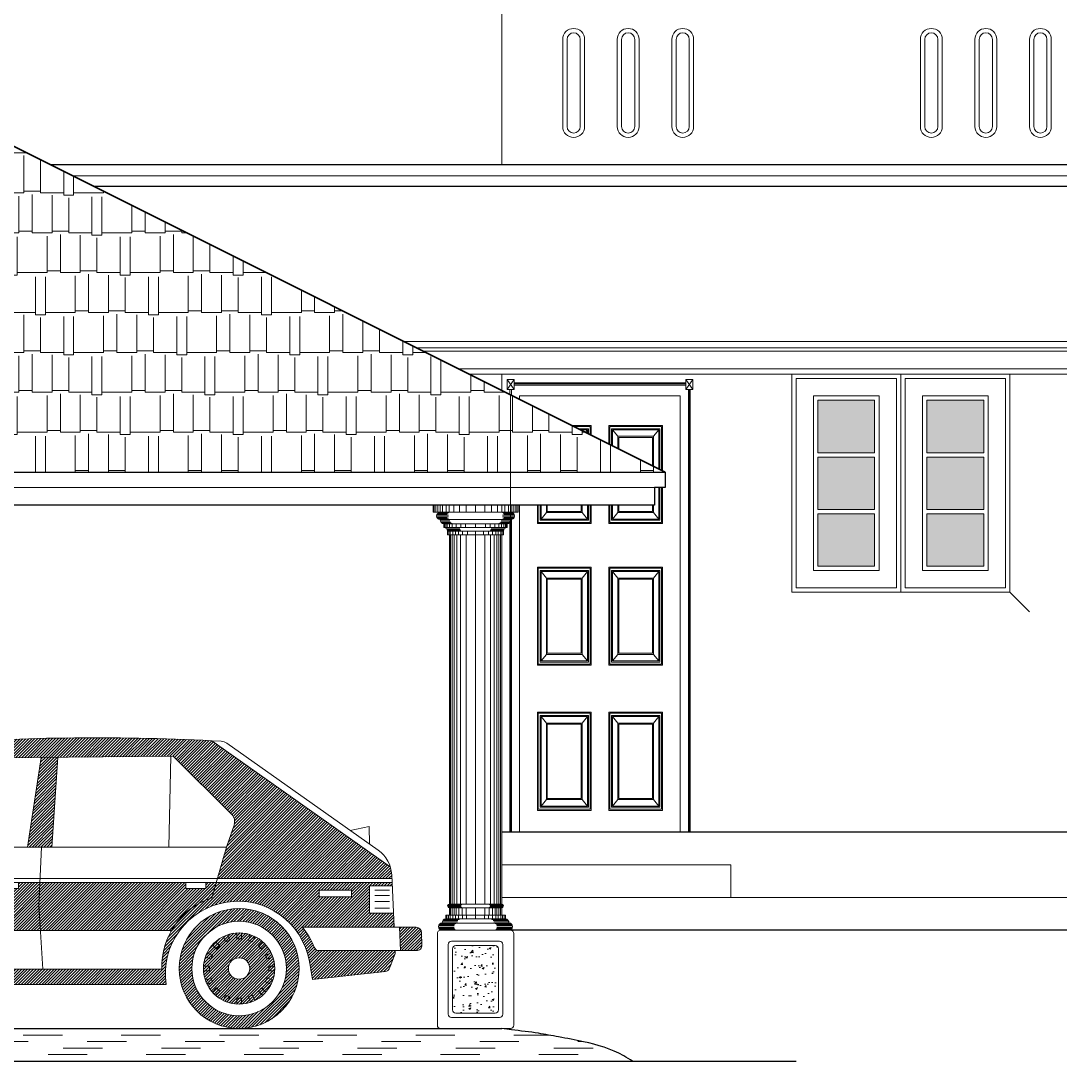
# Model space of a CAD drawing. Header units: centimetres. Extents: x 157 to 5401, y -672 to 3176.
# Drawn here: x 4198.4 to 4674.9, y 2198.3 to 2675.3 of the extents above; entities that cross this region are included whole.
import ezdxf
from ezdxf.xclip import XClip

# ---------------------------------------------------------------- set-up
doc = ezdxf.new("R2010")
doc.units = ezdxf.units.CM
doc.header["$XCLIPFRAME"] = 0
doc.linetypes.add('ACAD_ISO03W100', pattern=[30, 12, -18])
doc.layers.get('0').update_dxf_attribs({"lineweight": 25})
for name, color, linetype, lineweight in [('1.000', 144, 'Continuous', 13), ('column', 56, 'Continuous', 5), ('Dimension', 8, 'Continuous', 18), ('FURNIT', 204, 'Continuous', 9), ('Glass', 161, 'Continuous', 5), ('Hatch', 12, 'Continuous', 15), ('Win', 5, 'Continuous', 20)]:
    doc.layers.add(name, color=color, linetype=linetype, lineweight=lineweight)
pattern_1 = [(45, (-3920.215, 4998.69625), (-0.61229019, 0.61229019), [])]

# ---------------------------------------------------------------- blocks, each defined once
blk = doc.blocks.new('CAR-SIDE')
at = {"layer": 'Glass'}
h = blk.add_hatch(dxfattribs=at)
h.set_pattern_fill('ANSI31', color=256, scale=0.272727, style=0)
h.set_pattern_definition(pattern_1)
h.paths.add_polyline_path([(-203.92, -52.71), (-203.92, -52.71), (-205.33, -58.63), (-103.91, -58.63, -0.022631), (-102.15, -52.03, -0.100967), (-93.18, -44.7), (-55.31, -8.49), (41.18, -7.63), (65.46, -31.72, -0.289601), (66.52, -36.32), (63.32, -45.54), (59.55, -58.63), (132.2, -58.63, 0.029455), (132.23, -57.09), (132.22, -56.91, 0.061108), (131.67, -53.77), (57.32, -1.18, 0.030181), (-61.16, -2.43), (-66.42, -6.49), (-60.78, -7.33), (-98.94, -40), (-111.13, -40.92), (-111.13, -40.92, 0.030878)])
h = blk.add_hatch(dxfattribs=at)
h.set_pattern_fill('ANSI31', color=256, scale=0.272727, style=0)
h.set_pattern_definition(pattern_1)
h.paths.add_polyline_path([(-6.99, -8.06), (-13.83, -8.12), (-19.51, -45.54), (-9.39, -45.54)])
h = blk.add_hatch(dxfattribs=at)
h.set_pattern_fill('ANSI31', color=256, scale=0.272727, style=0)
h.set_pattern_definition(pattern_1)
h.paths.add_polyline_path([(-105.44, -80.26), (-127.17, -80.26, -0.118596), (-121.62, -93.27), (-120, -102.76), (-100.23, -102.76, -0.076958)])
h.paths.add_polyline_path([(-127.17, -80.26), (-105.44, -80.26, -0.066708), (-104.24, -60.25), (-205.71, -60.25), (-206.01, -61.5), (-193.13, -61.5), (-196.13, -76.56), (-213.53, -76.56), (-216.65, -78.43), (-177.25, -78.43, 0.072493), (-181.81, -85.37, -0.295744), (-183.85, -86.67), (-205.65, -86.67), (-207.16, -89.49), (-204.22, -95.14), (-204.68, -96.11), (-181.61, -99.49, -0.737202)])
h.paths.add_polyline_path([(133.53, -90.24, 0.093353), (133.66, -89.35), (133.64, -88.65), (102.02, -88.65, -0.31316), (99.97, -87.24, 0.079952), (95.02, -78.91), (133.2, -78.91), (132.94, -72.99), (123.04, -72.99), (123.04, -61.66), (132.44, -61.66), (132.37, -60.25), (59.09, -60.25), (57.24, -66.66, 0.335349), (36.42, -96.38), (-102.46, -96.38, 0.022407), (-100.23, -102.76), (38.23, -102.76, -0.98998), (97.91, -93.22), (99.18, -100.63), (129.53, -97.36, 0.273586), (131.37, -95.92)])
h.paths.add_polyline_path([(115.55, -66.28), (101.97, -66.28), (101.97, -63.39), (115.52, -63.39)], flags=16)
h = blk.add_hatch(dxfattribs=at)
h.set_pattern_fill('ANSI31', color=256, scale=0.272727, style=0)
h.set_pattern_definition(pattern_1)
h.paths.add_polyline_path([(-14.21, -80.26), (-14.86, -69.66), (-14.45, -60.25), (-23.29, -60.25), (-23.29, -62.71), (-31.54, -62.71), (-31.54, -60.25), (-104.24, -60.25, 0.066708), (-105.44, -80.26)])
h.paths.add_polyline_path([(40.42, -80.26, -0.185889), (57.24, -66.66), (59.09, -60.25), (54.7, -60.25), (54.7, -62.71), (46.48, -62.71), (46.48, -60.25), (-14.45, -60.25), (-14.86, -69.66), (-14.21, -80.26)])
h = blk.add_hatch(dxfattribs=at)
h.set_pattern_fill('ANSI31', color=256, scale=0.272727, style=0)
h.set_pattern_definition(pattern_1)
h.paths.add_polyline_path([(-125.92, -96.11, 1), (-175.9, -96.11, 1)])
h.paths.add_polyline_path([(-170.57, -96.11, -1), (-131.25, -96.11, -1)], flags=16)
h.paths.add_polyline_path([(-165.73, -96.11, -1), (-136.09, -96.11, -1)], flags=0)
h.paths.add_polyline_path([(-155.37, -96.11, -1), (-146.45, -96.11, -1)], flags=0)
h.paths.add_polyline_path([(93.61, -96.11, 1), (43.64, -96.11, 1)])
h.paths.add_polyline_path([(48.94, -96.11, -1), (88.31, -96.11, -1)], flags=16)
h.paths.add_polyline_path([(53.78, -96.11, -1), (83.47, -96.11, -1)], flags=0)
h.paths.add_polyline_path([(64.16, -96.11, -1), (73.09, -96.11, -1)], flags=0)
h = blk.add_hatch(dxfattribs=at)
h.set_pattern_fill('ANSI31', color=256, scale=0.272727, style=0)
h.set_pattern_definition(pattern_1)
h.paths.add_polyline_path([(144.7, -81.1, 0.398783), (142.48, -78.91), (135.48, -78.91), (135.91, -88.65), (142.59, -88.65, 0.430113), (144.81, -86.41)])
for p, q in [((-61.16, -2.43), (-111.13, -40.92)), ((131.66, -53.76), (57.29, -1.16)), ((126.63, -46.84), (63.51, -2.19)), ((-98.94, -40), (-60.78, -7.33)), ((-55.31, -8.49), (-93.18, -44.7)), ((-60.78, -7.33), (-66.43, -6.49)), ((41.18, -7.63), (-55.31, -8.49)), ((-13.83, -8.11), (-19.51, -45.54)), ((-6.99, -8.06), (-9.39, -45.54)), ((40.23, -7.63), (39.31, -45.54)), ((65.46, -31.72), (41.18, -7.63)), ((-75.68, -33.91), (-78.95, -34.35)), ((-77.54, -44.78), (-78.95, -34.35)), ((-74.3, -44.35), (-75.68, -33.91)), ((63.32, -45.54), (66.52, -36.32)), ((114.98, -38.59), (122.9, -36.86)), ((122.9, -36.86), (122.93, -44.22)), ((-111.13, -40.92), (-98.94, -40)), ((-78.25, -39.56), (-78.79, -48.33)), ((-94.66, -45.54), (63.32, -45.54)), ((-74.3, -44.35), (-77.54, -44.78)), ((-13.8, -45.54), (-14.86, -69.66)), ((63.32, -45.54), (57.24, -66.66)), ((-83.17, -48.33), (-74.41, -48.33)), ((-203.92, -52.71), (-208.95, -73.83)), ((-205.7, -58.63), (132.31, -58.63)), ((-205.7, -60.25), (132.39, -60.25)), ((-31.54, -62.71), (-31.54, -60.25)), ((-23.29, -60.25), (-23.29, -62.71)), ((46.48, -62.71), (46.48, -60.25)), ((54.7, -60.25), (54.7, -62.71)), ((133.2, -78.91), (132.23, -57.09)), ((-206.35, -62.98), (-195.29, -62.98)), ((-206, -61.5), (-193.13, -61.5)), ((-195.29, -62.98), (-197.64, -74.61)), ((-193.13, -61.5), (-196.13, -76.56)), ((-23.29, -62.71), (-31.54, -62.71)), ((54.7, -62.71), (46.48, -62.71)), ((101.97, -63.39), (101.97, -66.28)), ((115.52, -63.39), (101.97, -63.39)), ((115.55, -66.28), (115.52, -63.39)), ((132.45, -61.66), (123.04, -61.66)), ((123.04, -61.66), (123.04, -72.99)), ((125.17, -63.39), (131.39, -63.39)), ((101.97, -66.28), (115.55, -66.28)), ((125.17, -65.63), (131.39, -65.63)), ((125.17, -68.15), (131.39, -68.15)), ((-14.86, -69.66), (-13.23, -96.38)), ((123.04, -72.99), (132.96, -72.99)), ((125.17, -70.99), (131.39, -70.99)), ((-208.95, -73.83), (-216.65, -78.43)), ((-196.13, -76.56), (-213.49, -76.56)), ((-197.64, -74.61), (-210.25, -74.61)), ((-177.25, -78.43), (-216.65, -78.43)), ((-216.65, -78.43), (-216.65, -86.67)), ((-155.73, -82.05), (-154.78, -84.35)), ((-151.86, -81.27), (-151.86, -83.75)), ((-149.97, -81.27), (-149.97, -83.75)), ((-146.1, -82.05), (-147.07, -84.35)), ((-127.17, -80.26), (40.42, -80.26)), ((63.81, -82.05), (64.79, -84.35)), ((67.68, -81.27), (67.68, -83.75)), ((69.57, -81.27), (69.57, -83.75)), ((73.44, -82.05), (72.49, -84.35)), ((95.02, -78.91), (142.48, -78.91)), ((135.91, -88.65), (135.48, -78.91)), ((144.81, -86.4), (144.7, -81.1)), ((-216.65, -86.67), (-183.82, -86.67)), ((-205.65, -86.67), (-207.16, -89.49)), ((-162.05, -86.27), (-160.3, -88.03)), ((-160.73, -84.94), (-158.97, -86.7)), ((-160.3, -88.03), (-158.97, -86.7)), ((-157.46, -82.75), (-156.51, -85.05)), ((-156.51, -85.05), (-154.78, -84.35)), ((-151.86, -83.75), (-149.97, -83.75)), ((-147.07, -84.35), (-145.31, -85.05)), ((-144.37, -82.75), (-145.31, -85.05)), ((-141.1, -84.94), (-142.85, -86.7)), ((-142.85, -86.7), (-141.53, -88.03)), ((-139.77, -86.27), (-141.53, -88.03)), ((57.48, -86.27), (59.24, -88.03)), ((58.81, -84.94), (60.57, -86.7)), ((59.24, -88.03), (60.57, -86.7)), ((62.08, -82.75), (63.03, -85.05)), ((63.03, -85.05), (64.79, -84.35)), ((67.68, -83.75), (69.57, -83.75)), ((72.49, -84.35), (74.22, -85.05)), ((75.17, -82.75), (74.22, -85.05)), ((78.44, -84.94), (76.68, -86.7)), ((76.68, -86.7), (78.01, -88.03)), ((79.79, -86.27), (78.01, -88.03)), ((-207.16, -89.49), (-204.22, -95.14)), ((-164.24, -89.57), (-161.95, -90.51)), ((-162.68, -92.25), (-161.95, -90.51)), ((-137.58, -89.57), (-139.88, -90.51)), ((-139.88, -90.51), (-139.15, -92.25)), ((55.29, -89.57), (57.59, -90.51)), ((56.86, -92.25), (57.59, -90.51)), ((81.96, -89.57), (79.66, -90.51)), ((79.66, -90.51), (80.39, -92.25)), ((102.02, -88.65), (142.59, -88.65)), ((131.37, -95.92), (133.53, -90.24)), ((133.66, -89.35), (133.64, -88.65)), ((-204.22, -95.14), (-206.57, -100.09)), ((-165.73, -95.17), (-163.24, -95.17)), ((-164.98, -91.3), (-162.68, -92.25)), ((-163.24, -97.03), (-163.24, -95.17)), ((-136.85, -91.3), (-139.15, -92.25)), ((-138.58, -95.17), (-138.58, -97.03)), ((-136.09, -95.17), (-138.58, -95.17)), ((-120, -102.76), (-121.62, -93.22)), ((53.81, -95.17), (56.29, -95.17)), ((54.56, -91.3), (56.86, -92.25)), ((56.29, -97.03), (56.29, -95.17)), ((82.69, -91.3), (80.39, -92.25)), ((83.47, -95.17), (80.96, -95.17)), ((80.96, -95.17), (80.96, -97.03)), ((99.18, -100.63), (97.91, -93.22)), ((-181.61, -99.49), (-204.67, -96.11)), ((-165.73, -97.03), (-163.24, -97.03)), ((-136.09, -97.03), (-138.58, -97.03)), ((-102.45, -96.38), (36.42, -96.38)), ((53.81, -97.03), (56.29, -97.03)), ((83.47, -97.03), (80.96, -97.03)), ((99.18, -100.63), (129.53, -97.36)), ((-206.57, -100.09), (-181.58, -100.09)), ((-164.98, -100.9), (-162.68, -99.95)), ((-164.24, -102.66), (-161.95, -101.68)), ((-161.95, -101.68), (-162.68, -99.95)), ((-139.15, -99.95), (-139.88, -101.68)), ((-137.58, -102.66), (-139.88, -101.68)), ((-136.85, -100.9), (-139.15, -99.95)), ((-120, -102.76), (38.23, -102.76)), ((54.56, -100.9), (56.86, -99.95)), ((55.29, -102.66), (57.59, -101.68)), ((57.59, -101.68), (56.86, -99.95)), ((80.39, -99.95), (79.66, -101.68)), ((81.96, -102.66), (79.66, -101.68)), ((82.69, -100.9), (80.39, -99.95)), ((-162.05, -105.93), (-160.3, -104.17)), ((-160.73, -107.25), (-158.97, -105.5)), ((-158.97, -105.5), (-160.3, -104.17)), ((-157.46, -109.44), (-156.51, -107.15)), ((-154.78, -107.85), (-156.51, -107.15)), ((-155.73, -110.15), (-154.78, -107.85)), ((-145.31, -107.15), (-147.07, -107.85)), ((-146.1, -110.15), (-147.07, -107.85)), ((-144.37, -109.44), (-145.31, -107.15)), ((-141.53, -104.17), (-142.85, -105.5)), ((-141.1, -107.25), (-142.85, -105.5)), ((-139.77, -105.93), (-141.53, -104.17)), ((57.48, -105.93), (59.24, -104.17)), ((58.81, -107.25), (60.57, -105.5)), ((60.57, -105.5), (59.24, -104.17)), ((62.08, -109.44), (63.03, -107.15)), ((64.79, -107.85), (63.03, -107.15)), ((63.81, -110.15), (64.79, -107.85)), ((74.22, -107.15), (72.49, -107.85)), ((73.44, -110.15), (72.49, -107.85)), ((75.17, -109.44), (74.22, -107.15)), ((78.01, -104.17), (76.68, -105.5)), ((78.44, -107.25), (76.68, -105.5)), ((79.79, -105.93), (78.01, -104.17)), ((-151.86, -110.93), (-151.86, -108.44)), ((-149.97, -108.44), (-151.86, -108.44)), ((-149.97, -110.93), (-149.97, -108.44)), ((69.57, -108.44), (67.68, -108.44)), ((67.68, -110.93), (67.68, -108.44)), ((69.57, -110.93), (69.57, -108.44))]:
    blk.add_line(p, q)
for centre, radius in [((-150.91, -96.11), 24.99), ((68.63, -96.11), 24.99), ((-150.91, -96.11), 19.66), ((68.63, -96.11), 19.69), ((-150.91, -96.11), 14.82), ((68.63, -96.11), 14.85), ((68.63, -96.11), 14.85), ((-150.91, -96.11), 4.46), ((68.63, -96.11), 4.46)]:
    blk.add_circle(centre, radius)
for centre, radius, start, end in [((8.47, -982.26), 982.3, 86.92341, 94.06442), ((60.92, -5.89), 4.52, 54.9578, 86.5805), ((62.35, -34.86), 4.42, 340.6596, 45.1819), ((-62.15, -797.33), 758, 93.70495, 100.77934), ((-79.7, -70.37), 28.99, 117.6927, 140.7544), ((119.14, -57.58), 13.1, 2.1646, 55.1198), ((-30.18, -74.71), 75.47, 162.5112, 201.8236), ((-173.98, -71), 35.08, 148.5782, 184.6302), ((-151.41, -98.31), 30.22, 9.6933, 183.3784), ((66.49, -95.3), 30.1, 107.9059, 182.0611), ((68.12, -98.29), 30.22, 9.6632, 188.5113), ((-155.72, -97.51), 28.77, 138.4402, 155.1071), ((71.62, -98.45), 30.49, 21.5745, 39.8593), ((142.43, -81.18), 2.26, 1.8673, 88.8356), ((-183.84, -84.44), 2.23, 270.3047, 334.5374), ((142.64, -86.48), 2.17, 268.7806, 1.9144), ((102.01, -86.47), 2.18, 200.8374, 270.4021), ((131.23, -89.44), 2.44, 340.7146, 2.0542), ((129.24, -95.09), 2.29, 277.3235, 338.5427)]:
    blk.add_arc(centre, radius, start, end)
blk = doc.blocks.new('Door - 90x210 (Common)')
for p, q in [((-45.045, -210), (-45.045, 0)), ((-45.045, -180), (-45.045, 0)), ((-45.045, 0), (-45.045, -180)), ((-45.045, 0), (45.045, 0)), ((45.045, -180), (45.045, 0)), ((45.045, 0), (45.045, -180)), ((45.045, -210), (45.045, 0)), ((45.045, 0), (45.045, -210)), ((-39.312, -7), (-39.312, -2.5)), ((39.312, -7), (39.312, -2.5)), ((-39.312, -7), (-42.588, -7)), ((-40.5405, -210), (-40.5405, -7)), ((39.312, -5), (-39.312, -5)), ((42.588, -7), (39.312, -7)), ((40.5405, -7), (40.5405, -210)), ((-45.045, -12), (-45.045, -180)), ((-36.855, -210), (-36.855, -10)), ((-36.855, -10), (36.855, -10)), ((36.855, -10), (36.855, -210)), ((45.045, -12), (45.045, -180)), ((-28.665, -68.5), (-28.665, -23.5)), ((-28.665, -23.5), (-4.095, -23.5)), ((-4.095, -23.5), (-4.095, -68.5)), ((4.095, -23.5), (4.095, -68.5)), ((28.665, -23.5), (4.095, -23.5)), ((28.665, -68.5), (28.665, -23.5)), ((-28.665, -68.5), (-4.095, -68.5)), ((28.665, -68.5), (4.095, -68.5)), ((-28.665, -133.5), (-28.665, -88.5)), ((-28.665, -88.5), (-4.095, -88.5)), ((-4.095, -88.5), (-4.095, -133.5)), ((28.665, -88.5), (4.095, -88.5)), ((4.095, -88.5), (4.095, -133.5)), ((28.665, -133.5), (28.665, -88.5)), ((-28.665, -133.5), (-4.095, -133.5)), ((28.665, -133.5), (4.095, -133.5)), ((-28.665, -200), (-28.665, -155)), ((-28.665, -155), (-4.095, -155)), ((-4.095, -155), (-4.095, -200)), ((28.665, -155), (4.095, -155)), ((4.095, -155), (4.095, -200)), ((28.665, -200), (28.665, -155)), ((-45.045, -195), (-45.045, -210)), ((-28.665, -200), (-4.095, -200)), ((28.665, -200), (4.095, -200)), ((47.045, -210), (-47.045, -210))]:
    blk.add_line(p, q)
at = {"layer": 'FURNIT'}
for p, q in [((-42.588, -7), (-39.312, -2.5)), ((-39.312, -7), (-42.588, -2.5)), ((-42.588, -7), (-42.588, -2.5)), ((-39.312, -2.5), (-42.588, -2.5)), ((39.312, -4), (-39.312, -4)), ((39.312, -4.5), (-39.312, -4.5)), ((39.312, -7), (42.588, -2.5)), ((42.588, -7), (39.312, -2.5)), ((42.588, -2.5), (39.312, -2.5)), ((42.588, -7), (42.588, -2.5)), ((-41.3595, -210), (-41.3595, -7)), ((-40.95, -210), (-40.95, -7)), ((40.95, -7), (40.95, -210)), ((41.3595, -7), (41.3595, -210)), ((-28.2555, -68), (-28.2555, -24)), ((-28.2555, -24), (-4.5045, -24)), ((-27.4365, -67), (-27.4365, -25)), ((-27.4365, -25), (-5.3235, -25)), ((-27.027, -66.5), (-27.027, -25.5)), ((-27.027, -25.5), (-5.733, -25.5)), ((-24.57, -28.5), (-27.027, -25.5)), ((-24.57, -63.5), (-24.57, -28.5)), ((-24.57, -28.5), (-8.19, -28.5)), ((-8.19, -28.5), (-5.733, -25.5)), ((-8.19, -28.5), (-8.19, -63.5)), ((-5.733, -25.5), (-5.733, -66.5)), ((-5.3235, -25), (-5.3235, -67)), ((-4.5045, -24), (-4.5045, -68)), ((4.5045, -24), (4.5045, -68)), ((28.2555, -24), (4.5045, -24)), ((5.3235, -25), (5.3235, -67)), ((27.4365, -25), (5.3235, -25)), ((5.733, -25.5), (5.733, -66.5)), ((27.027, -25.5), (5.733, -25.5)), ((8.19, -28.5), (5.733, -25.5)), ((8.19, -28.5), (8.19, -63.5)), ((24.57, -28.5), (8.19, -28.5)), ((24.57, -28.5), (27.027, -25.5)), ((24.57, -63.5), (24.57, -28.5)), ((27.027, -66.5), (27.027, -25.5)), ((27.4365, -67), (27.4365, -25)), ((28.2555, -68), (28.2555, -24)), ((-24.1605, -63), (-24.1605, -29)), ((-24.1605, -29), (-8.5995, -29)), ((-8.5995, -29), (-8.5995, -63)), ((8.5995, -29), (8.5995, -63)), ((24.1605, -29), (8.5995, -29)), ((24.1605, -63), (24.1605, -29)), ((-24.57, -63.5), (-27.027, -66.5)), ((-27.027, -66.5), (-5.733, -66.5)), ((-24.57, -63.5), (-8.19, -63.5)), ((-24.1605, -63), (-8.5995, -63)), ((-8.19, -63.5), (-5.733, -66.5)), ((8.19, -63.5), (5.733, -66.5)), ((27.027, -66.5), (5.733, -66.5)), ((24.57, -63.5), (8.19, -63.5)), ((24.1605, -63), (8.5995, -63)), ((24.57, -63.5), (27.027, -66.5)), ((-28.2555, -68), (-4.5045, -68)), ((-27.4365, -67), (-5.3235, -67)), ((28.2555, -68), (4.5045, -68)), ((27.4365, -67), (5.3235, -67)), ((-28.2555, -133), (-28.2555, -89)), ((-28.2555, -89), (-4.5045, -89)), ((-27.4365, -132), (-27.4365, -90)), ((-27.4365, -90), (-5.3235, -90)), ((-27.027, -131.5), (-27.027, -90.5)), ((-27.027, -90.5), (-5.733, -90.5)), ((-24.57, -93.5), (-27.027, -90.5)), ((-8.19, -93.5), (-5.733, -90.5)), ((-5.733, -90.5), (-5.733, -131.5)), ((-5.3235, -90), (-5.3235, -132)), ((-4.5045, -89), (-4.5045, -133)), ((28.2555, -89), (4.5045, -89)), ((4.5045, -89), (4.5045, -133)), ((27.4365, -90), (5.3235, -90)), ((5.3235, -90), (5.3235, -132)), ((27.027, -90.5), (5.733, -90.5)), ((5.733, -90.5), (5.733, -131.5)), ((8.19, -93.5), (5.733, -90.5)), ((24.57, -93.5), (27.027, -90.5)), ((27.027, -131.5), (27.027, -90.5)), ((27.4365, -132), (27.4365, -90)), ((28.2555, -133), (28.2555, -89)), ((-24.57, -128.5), (-24.57, -93.5)), ((-24.57, -93.5), (-8.19, -93.5)), ((-24.1605, -128), (-24.1605, -94)), ((-24.1605, -94), (-8.5995, -94)), ((-8.5995, -94), (-8.5995, -128)), ((-8.19, -93.5), (-8.19, -128.5)), ((24.57, -93.5), (8.19, -93.5)), ((8.19, -93.5), (8.19, -128.5)), ((24.1605, -94), (8.5995, -94)), ((8.5995, -94), (8.5995, -128)), ((24.1605, -128), (24.1605, -94)), ((24.57, -128.5), (24.57, -93.5)), ((-24.57, -128.5), (-27.027, -131.5)), ((-24.57, -128.5), (-8.19, -128.5)), ((-24.1605, -128), (-8.5995, -128)), ((-8.19, -128.5), (-5.733, -131.5)), ((8.19, -128.5), (5.733, -131.5)), ((24.57, -128.5), (8.19, -128.5)), ((24.1605, -128), (8.5995, -128)), ((24.57, -128.5), (27.027, -131.5)), ((-28.2555, -133), (-4.5045, -133)), ((-27.4365, -132), (-5.3235, -132)), ((-27.027, -131.5), (-5.733, -131.5)), ((28.2555, -133), (4.5045, -133)), ((27.4365, -132), (5.3235, -132)), ((27.027, -131.5), (5.733, -131.5)), ((-28.2555, -199.5), (-28.2555, -155.5)), ((-28.2555, -155.5), (-4.5045, -155.5)), ((-27.4365, -198.5), (-27.4365, -156.5)), ((-27.4365, -156.5), (-5.3235, -156.5)), ((-27.027, -198), (-27.027, -157)), ((-27.027, -157), (-5.733, -157)), ((-24.57, -160), (-27.027, -157)), ((-8.19, -160), (-5.733, -157)), ((-5.733, -157), (-5.733, -198)), ((-5.3235, -156.5), (-5.3235, -198.5)), ((-4.5045, -155.5), (-4.5045, -199.5)), ((28.2555, -155.5), (4.5045, -155.5)), ((4.5045, -155.5), (4.5045, -199.5)), ((27.4365, -156.5), (5.3235, -156.5)), ((5.3235, -156.5), (5.3235, -198.5)), ((27.027, -157), (5.733, -157)), ((5.733, -157), (5.733, -198)), ((8.19, -160), (5.733, -157)), ((24.57, -160), (27.027, -157)), ((27.027, -198), (27.027, -157)), ((27.4365, -198.5), (27.4365, -156.5)), ((28.2555, -199.5), (28.2555, -155.5)), ((-24.57, -195), (-24.57, -160)), ((-24.57, -160), (-8.19, -160)), ((-24.1605, -194.5), (-24.1605, -160.5)), ((-24.1605, -160.5), (-8.5995, -160.5)), ((-8.5995, -160.5), (-8.5995, -194.5)), ((-8.19, -160), (-8.19, -195)), ((24.57, -160), (8.19, -160)), ((8.19, -160), (8.19, -195)), ((24.1605, -160.5), (8.5995, -160.5)), ((8.5995, -160.5), (8.5995, -194.5)), ((24.1605, -194.5), (24.1605, -160.5)), ((24.57, -195), (24.57, -160)), ((-24.57, -195), (-27.027, -198)), ((-24.57, -195), (-8.19, -195)), ((-24.1605, -194.5), (-8.5995, -194.5)), ((-8.19, -195), (-5.733, -198)), ((8.19, -195), (5.733, -198)), ((24.57, -195), (8.19, -195)), ((24.1605, -194.5), (8.5995, -194.5)), ((24.57, -195), (27.027, -198)), ((-28.2555, -199.5), (-4.5045, -199.5)), ((-27.4365, -198.5), (-5.3235, -198.5)), ((-27.027, -198), (-5.733, -198)), ((28.2555, -199.5), (4.5045, -199.5)), ((27.4365, -198.5), (5.3235, -198.5)), ((27.027, -198), (5.733, -198))]:
    blk.add_line(p, q, dxfattribs=at)
blk = doc.blocks.new('Column With Base')
at = {"layer": 'FURNIT'}
h = blk.add_hatch(dxfattribs=at)
h.set_pattern_fill('AR-CONC', color=256, scale=0.05, style=0)
h.set_pattern_definition([(50, (-4297.6634, 11838.39), (9.1092334, -0.7969543), [0.9525, -10.4775]), (355, (-4297.663, 11838.39), (-1.762141, 9.552832), [0.762, -8.382]), (100.451, (-4296.904, 11838.324), (7.347125, 8.7558344), [0.8095, -8.9045]), (46.1842, (-4297.663, 11840.93), (13.553952, -2.102116), [1.42875, -15.71625]), (96.6356, (-4296.534, 11840.755), (11.870212, 12.371278), [1.21425, -13.35675]), (351.184, (-4297.663, 11840.93), (11.87023, 12.371256), [1.143, -12.573]), (21, (-4296.3934, 11840.295), (7.580744, -5.113276), [0.9525, -10.4775]), (326, (-4296.393, 11840.295), (3.0901014, 9.209398), [0.762, -8.382]), (71.4514, (-4295.762, 11839.869), (10.6708245, 4.096143), [0.8095, -8.9045]), (37.5, (-4297.6634, 11838.3903), (0.1544302, 4.22775194), [0, -8.2804, 0, -8.509, 0, -8.41375]), (7.5, (-4297.6634, 11838.3903), (3.3409831, 5.0090287), [0, -4.8514, 0, -8.0899, 0, -3.20675]), (327.5, (-4300.4955, 11838.3903), (6.7795298, -0.2864372), [0, -3.175, 0, -9.906, 0, -13.1445]), (317.5, (-4301.7655, 11838.3903), (7.406459, 1.2713246), [0, -4.1275, 0, -6.5786, 0, -9.3345])])
h.paths.add_polyline_path([(10.5, 36.5, 0.414214), (9, 38), (-9, 38, 0.414214), (-10.5, 36.5), (-10.5, 8.5, 0.414214), (-9, 7), (9, 7, 0.414214), (10.5, 8.5)])
for p, q in [((-18.93, 236.67), (-18.93, 240)), ((-18.21, 236.67), (-18.21, 240)), ((-17.29, 236.64), (-17.29, 240)), ((-16.28, 236.66), (-16.28, 240)), ((-15.08, 236.67), (-15.08, 240)), ((-13.51, 236.67), (-13.51, 240)), ((-12.04, 236.67), (-12.04, 240)), ((-10.02, 236.67), (-10.02, 240)), ((-7.37, 236.67), (-7.37, 240)), ((-4.29, 236.67), (-4.29, 240)), ((0, 240), (0, 236.67)), ((4.29, 236.67), (4.29, 240)), ((7.37, 236.67), (7.37, 240)), ((10.02, 236.67), (10.02, 240)), ((12.04, 236.67), (12.04, 240)), ((13.51, 236.67), (13.51, 240)), ((15.08, 236.67), (15.08, 240)), ((16.28, 236.66), (16.28, 240)), ((17.29, 236.64), (17.29, 240)), ((18.21, 236.67), (18.21, 240)), ((18.93, 236.67), (18.93, 240)), ((19.5, 236.67), (-19.5, 236.67)), ((-17.79, 235.36), (-12.34, 235.36)), ((-17.79, 234.64), (-12.34, 234.64)), ((-17.59, 235.86), (-12.97, 235.86)), ((-17.59, 234.14), (-12.97, 234.14)), ((-17.25, 236.27), (-12.62, 236.27)), ((-16.84, 236.52), (-12.31, 236.52)), ((16.84, 236.52), (12.31, 236.52)), ((17.79, 235.36), (12.34, 235.36)), ((17.79, 234.64), (12.34, 234.64)), ((17.25, 236.27), (12.62, 236.27)), ((17.59, 235.86), (12.97, 235.86)), ((17.59, 234.14), (12.97, 234.14)), ((-17.25, 233.73), (-12.62, 233.73)), ((-16.84, 233.48), (-12.31, 233.48)), ((16.17, 233.33), (-16.17, 233.33)), ((-16.1, 232.81), (-11.83, 232.81)), ((-15.82, 232.21), (-11.54, 232.21)), ((-15.46, 231.79), (-11.16, 231.79)), ((-15.04, 231.52), (-10.71, 231.52)), ((14.5, 231.33), (-14.5, 231.33)), ((14.5, 229.67), (-14.5, 229.67)), ((-14.25, 229.67), (-14.25, 231.33)), ((-13.69, 229.67), (-13.69, 231.33)), ((-13.26, 229.1), (-7.13, 229.1)), ((-13.04, 229.64), (-13.04, 231.33)), ((-11.98, 229.66), (-11.98, 231.33)), ((-10.65, 229.67), (-10.65, 231.33)), ((-8.84, 229.67), (-8.84, 231.33)), ((-6.78, 229.67), (-6.78, 231.33)), ((-4.64, 229.67), (-4.64, 231.33)), ((0, 231.33), (0, 229.67)), ((4.64, 229.67), (4.64, 231.33)), ((6.78, 229.67), (6.78, 231.33)), ((13.26, 229.1), (7.13, 229.1)), ((8.84, 229.67), (8.84, 231.33)), ((10.65, 229.67), (10.65, 231.33)), ((15.04, 231.52), (10.71, 231.52)), ((15.46, 231.79), (11.16, 231.79)), ((15.82, 232.21), (11.54, 232.21)), ((16.1, 232.81), (11.83, 232.81)), ((11.98, 229.66), (11.98, 231.33)), ((16.84, 233.48), (12.31, 233.48)), ((17.25, 233.73), (12.62, 233.73)), ((13.04, 229.67), (13.04, 231.33)), ((13.69, 229.67), (13.69, 231.33)), ((14.25, 229.67), (14.25, 231.33)), ((-12.99, 228.68), (-6.93, 228.68)), ((-12.88, 228.38), (-6.82, 228.38)), ((-12.84, 228.15), (-6.75, 228.15)), ((12.83, 228), (-12.83, 228)), ((-12.83, 226.33), (8.85, 226.33)), ((12.83, 226.33), (-12.83, 226.33)), ((-12.28, 226.33), (-12.28, 228)), ((12, 226.33), (-12, 226.33)), ((-11.57, 226.33), (-11.57, 228)), ((-11.43, 226.33), (-11.43, 57)), ((-10.69, 226.33), (-10.69, 57)), ((-10.45, 226.33), (-10.45, 227.99)), ((-9.75, 226.33), (-9.75, 57)), ((-9.24, 226.33), (-9.24, 228)), ((-8.6, 226.33), (-8.6, 57)), ((-7.82, 226.33), (-7.82, 228)), ((-6.85, 226.33), (-6.85, 57)), ((-5.97, 226.33), (-5.97, 228)), ((-4.32, 226.33), (-4.32, 57)), ((-3.64, 226.33), (-3.64, 228)), ((0, 226.33), (0, 228)), ((0, 226.33), (0, 57)), ((3.6, 226.33), (3.6, 228)), ((4.32, 226.33), (4.32, 57)), ((5.97, 226.33), (5.97, 228)), ((12.84, 228.15), (6.75, 228.15)), ((12.88, 228.38), (6.82, 228.38)), ((6.85, 226.33), (6.85, 57)), ((12.99, 228.68), (6.93, 228.68)), ((7.82, 226.33), (7.82, 228)), ((8.6, 226.33), (8.6, 57)), ((9.24, 226.33), (9.24, 228)), ((9.75, 226.33), (9.75, 57)), ((10.45, 226.33), (10.45, 227.99)), ((10.69, 226.33), (10.69, 57)), ((11.43, 226.33), (11.43, 57)), ((11.57, 226.33), (11.57, 228)), ((12.28, 226.33), (12.28, 228)), ((-12.83, 56.17), (-6.65, 56.17)), ((-12.72, 56.58), (-6.54, 56.58)), ((-12.71, 55.74), (-6.53, 55.74)), ((-12.47, 56.86), (-6.28, 56.86)), ((-12.47, 55.48), (-6.28, 55.48)), ((12, 57), (-12, 57)), ((12, 57), (-12, 57)), ((10.33, 55.33), (-12, 55.33)), ((12, 55.33), (-12, 55.33)), ((-11.43, 52), (-11.43, 55.33)), ((-10.69, 52), (-10.69, 55.33)), ((-9.75, 52), (-9.75, 55.33)), ((-8.94, 52), (-8.94, 55.33)), ((-7.71, 52), (-7.71, 55.33)), ((-6.19, 52), (-6.19, 55.33)), ((-4.32, 52), (-4.32, 55.33)), ((0, 55.33), (0, 52)), ((4.32, 52), (4.32, 55.33)), ((6.19, 52), (6.19, 55.33)), ((12.47, 56.86), (6.28, 56.86)), ((12.47, 55.48), (6.28, 55.48)), ((12.71, 55.74), (6.53, 55.74)), ((12.72, 56.58), (6.54, 56.58)), ((12.83, 56.17), (6.65, 56.17)), ((7.71, 52), (7.71, 55.33)), ((8.94, 52), (8.94, 55.33)), ((9.75, 52), (9.75, 55.33)), ((10.69, 52), (10.69, 55.33)), ((11.43, 52), (11.43, 55.33)), ((-16.41, 47.94), (-9.29, 47.94)), ((-16.01, 48.19), (-8.97, 48.19)), ((15.33, 48.33), (-15.33, 48.33)), ((-15.25, 48.9), (-8.34, 48.9)), ((-14.96, 49.5), (-8.05, 49.5)), ((-14.58, 49.91), (-7.66, 49.91)), ((-14.13, 50.19), (-7.22, 50.19)), ((13.67, 52), (-13.67, 52)), ((13.67, 50.33), (-13.67, 50.33)), ((-13.1, 50.33), (-13.1, 52)), ((-12.4, 50.33), (-12.4, 52)), ((-11.57, 50.31), (-11.57, 51.97)), ((-10.45, 50.33), (-10.45, 51.99)), ((-9.24, 50.33), (-9.24, 52)), ((-7.82, 50.33), (-7.82, 52)), ((-5.97, 50.33), (-5.97, 52)), ((-4.09, 50.33), (-4.09, 52)), ((0, 52), (0, 50.33)), ((4.09, 50.33), (4.09, 52)), ((5.97, 50.33), (5.97, 52)), ((14.13, 50.19), (7.22, 50.19)), ((14.58, 49.91), (7.66, 49.91)), ((7.82, 50.33), (7.82, 52)), ((14.96, 49.5), (8.05, 49.5)), ((15.25, 48.9), (8.34, 48.9)), ((16.01, 48.19), (8.97, 48.19)), ((9.24, 50.33), (9.24, 52)), ((16.41, 47.94), (9.29, 47.94)), ((10.45, 50.33), (10.45, 51.99)), ((11.57, 50.31), (11.57, 51.97)), ((12.4, 50.33), (12.4, 52)), ((13.1, 50.33), (13.1, 52)), ((-16.96, 47.03), (-9.84, 47.03)), ((-16.96, 46.3), (-9.84, 46.3)), ((-16.76, 47.53), (-9.63, 47.53)), ((-16.76, 45.8), (-9.63, 45.8)), ((-16.41, 45.4), (-9.29, 45.4)), ((-16.01, 45.14), (-8.97, 45.14)), ((16.01, 45.14), (8.97, 45.14)), ((16.41, 45.4), (9.29, 45.4)), ((16.76, 47.53), (9.63, 47.53)), ((16.76, 45.8), (9.63, 45.8)), ((16.96, 47.03), (9.84, 47.03)), ((16.96, 46.3), (9.84, 46.3))]:
    blk.add_line(p, q)
for points in [[(-11, 5), (11, 5, 0.414214), (12.5, 6.5), (12.5, 38.5, 0.414214), (11, 40), (-11, 40, 0.414214), (-12.5, 38.5), (-12.5, 6.5, 0.414214)], [(-9, 7), (9, 7, 0.414214), (10.5, 8.5), (10.5, 36.5, 0.414214), (9, 38), (-9, 38, 0.414214), (-10.5, 36.5), (-10.5, 8.5, 0.414214)]]:
    blk.add_lwpolyline(points, format="xyb", close=True, dxfattribs=at)
at = {"layer": 'Win'}
for p, q in [((19.5, 240), (-19.5, 240)), ((-19.5, 236.67), (-19.5, 240)), ((19.5, 236.67), (19.5, 240)), ((-14.5, 231.33), (-14.5, 229.67)), ((14.5, 231.33), (14.5, 229.67)), ((-12.83, 228), (-12.83, 226.33)), ((-12, 226.33), (-12, 57)), ((12, 226.33), (12, 57)), ((12.83, 228), (12.83, 226.33)), ((-12, 55.33), (-12, 52)), ((12, 55.33), (12, 52)), ((-13.67, 50.33), (-13.67, 52)), ((13.67, 50.33), (13.67, 52)), ((15.33, 45), (-15.33, 45))]:
    blk.add_line(p, q, dxfattribs=at)
blk.add_lwpolyline([(-16, 0), (16, 0, 0.414214), (17.5, 1.5), (17.5, 43.5, 0.414214), (16, 45), (-16, 45, 0.414214), (-17.5, 43.5), (-17.5, 1.5, 0.414214)], format="xyb", close=True, dxfattribs=at)
for centre, radius, start, end in [((-16.17, 235), 1.67, 90, 270), ((16.17, 235), 1.67, 270, 90), ((-14.12, 233.34), 2.05, 180.2903, 259.3208), ((-14.52, 227.98), 1.69, 0.7516, 89.2484), ((14.52, 227.98), 1.69, 90.7516, 179.2484), ((14.12, 233.34), 2.05, 280.6792, 359.7097), ((-12, 56.17), 0.833, 90, 270), ((12, 56.17), 0.833, 270, 90), ((-15.33, 46.67), 1.67, 90, 270), ((-13.29, 48.33), 2.04, 100.5765, 179.8123), ((13.29, 48.33), 2.04, 0.1877, 79.4235), ((15.33, 46.67), 1.67, 270, 90)]:
    blk.add_arc(centre, radius, start, end, dxfattribs=at)

msp = doc.modelspace()

# ---------------------------------------------------------------- hatches: boundary and pattern name
at = {"layer": 'Glass'}
h = msp.add_hatch(color=256, dxfattribs=at)
h.paths.add_polyline_path([(4589.85, 2477.31), (4589.85, 2501.31), (4563.85, 2501.31), (4563.85, 2477.31)])
h.paths.add_polyline_path([(4589.85, 2451.31), (4589.85, 2475.31), (4563.85, 2475.31), (4563.85, 2451.31)])
h.paths.add_polyline_path([(4589.85, 2449.31), (4563.85, 2449.31), (4563.85, 2425.31), (4589.85, 2425.31)])
h = msp.add_hatch(color=256, dxfattribs=at)
h.paths.add_polyline_path([(4639.85, 2477.31), (4639.85, 2501.31), (4613.85, 2501.31), (4613.85, 2477.31)])
h.paths.add_polyline_path([(4639.85, 2451.31), (4639.85, 2475.31), (4613.85, 2475.31), (4613.85, 2451.31)])
h.paths.add_polyline_path([(4639.85, 2449.31), (4613.85, 2449.31), (4613.85, 2425.31), (4639.85, 2425.31)])
at = {"layer": 'Hatch'}
h = msp.add_hatch(dxfattribs=at)
h.set_pattern_fill('AR-RSHKE', color=256, scale=0.06, style=0)
h.set_pattern_definition([(0, (1871.798, 7845.084), (38.862, 18.288), [9.144, -7.62, 10.668, -4.572, 13.716, -6.096]), (0, (1880.942, 7845.846), (38.862, 18.288), [7.62, -28.956, 6.096, -9.144]), (0, (1899.23, 7843.941), (38.862, 18.288), [4.572, -47.244]), (90, (1871.798, 7845.084), (-12.954, 18.288), [17.526, -55.626]), (90, (1880.942, 7845.084), (-12.954, 18.288), [17.145, -56.007]), (90, (1888.562, 7845.084), (-12.954, 18.288), [16.002, -57.15]), (90, (1899.23, 7843.941), (-12.954, 18.288), [17.526, -55.626]), (90, (1903.802, 7843.941), (-12.954, 18.288), [17.526, -55.626]), (90, (1917.518, 7845.084), (-12.954, 18.288), [16.764, -56.388])])
h.paths.add_polyline_path([(4184.85, 2622.81), (3875.85, 2468.31), (4493.85, 2468.31)])

# ---------------------------------------------------------------- linework, layer by layer
at = {"color": 6, "lineweight": 35}
msp.add_line((4493.85, 2468.31), (4184.85, 2622.81), dxfattribs=at)
for p, q in [((4852.85, 2609.31), (4211.85, 2609.31)), ((4852.85, 2599.31), (4231.85, 2599.31)), ((3875.85, 2468.31), (4493.85, 2468.31)), ((4493.85, 2468.31), (4493.85, 2461.31)), ((4493.85, 2461.31), (4488.85, 2461.31)), ((4488.85, 2461.31), (4488.85, 2453.31)), ((4488.85, 2453.31), (3880.85, 2453.31)), ((4859.85, 2303.31), (4418.85, 2303.31)), ((4859.85, 2258.31), (4418.85, 2258.31)), ((3950.85, 2213.31), (4418.85, 2213.31)), ((3815.85, 2198.31), (4553.85, 2198.31))]:
    msp.add_line(p, q)
msp.add_spline([(4478.85, 2198.31), (4474.79, 2200.8), (4456.34, 2207.22), (4444.92, 2209.46), (4435.65, 2211.09), (4423.41, 2212.72), (4418.85, 2213.31)], degree=3)
at = {"layer": '1.000'}
for p, q in [((4418.85, 2609.31), (4418.85, 2684.31)), ((4857.85, 2604.31), (4221.85, 2604.31)), ((4919.35, 2525.31), (4379.85, 2525.31)), ((4919.35, 2523.81), (4382.85, 2523.81)), ((4912.85, 2515.81), (4398.85, 2515.81)), ((4418.85, 2505.81), (4418.85, 2513.31)), ((3880.85, 2461.31), (4488.85, 2461.31))]:
    msp.add_line(p, q, dxfattribs=at)
for points in [[(4446.85, 2626.81, 1), (4456.85, 2626.81), (4456.85, 2666.81, 1), (4446.85, 2666.81)], [(4471.85, 2626.81, 1), (4481.85, 2626.81), (4481.85, 2666.81, 1), (4471.85, 2666.81)], [(4496.85, 2626.81, 1), (4506.85, 2626.81), (4506.85, 2666.81, 1), (4496.85, 2666.81)], [(4610.85, 2626.81, 1), (4620.85, 2626.81), (4620.85, 2666.81, 1), (4610.85, 2666.81)], [(4635.85, 2626.81, 1), (4645.85, 2626.81), (4645.85, 2666.81, 1), (4635.85, 2666.81)], [(4660.85, 2626.81, 1), (4670.85, 2626.81), (4670.85, 2666.81, 1), (4660.85, 2666.81)]]:
    msp.add_lwpolyline(points, format="xyb", close=True, dxfattribs=at)
for points in [[(4553.85, 2415.31), (4599.85, 2415.31), (4599.85, 2511.31), (4553.85, 2511.31)], [(4603.85, 2415.31), (4649.85, 2415.31), (4649.85, 2511.31), (4603.85, 2511.31)], [(4563.85, 2477.31), (4563.85, 2501.31), (4589.85, 2501.31), (4589.85, 2477.31)], [(4613.85, 2477.31), (4613.85, 2501.31), (4639.85, 2501.31), (4639.85, 2477.31)], [(4563.85, 2451.31), (4563.85, 2475.31), (4589.85, 2475.31), (4589.85, 2451.31)], [(4613.85, 2451.31), (4613.85, 2475.31), (4639.85, 2475.31), (4639.85, 2451.31)], [(4563.85, 2449.31), (4589.85, 2449.31), (4589.85, 2425.31), (4563.85, 2425.31)], [(4613.85, 2449.31), (4639.85, 2449.31), (4639.85, 2425.31), (4613.85, 2425.31)]]:
    msp.add_lwpolyline(points, close=True, dxfattribs=at)
at = {"layer": 'Dimension'}
for points in [[(4448.85, 2626.81, 1), (4454.85, 2626.81), (4454.85, 2666.81, 1), (4448.85, 2666.81)], [(4473.85, 2626.81, 1), (4479.85, 2626.81), (4479.85, 2666.81, 1), (4473.85, 2666.81)], [(4498.85, 2626.81, 1), (4504.85, 2626.81), (4504.85, 2666.81, 1), (4498.85, 2666.81)], [(4612.85, 2626.81, 1), (4618.85, 2626.81), (4618.85, 2666.81, 1), (4612.85, 2666.81)], [(4637.85, 2626.81, 1), (4643.85, 2626.81), (4643.85, 2666.81, 1), (4637.85, 2666.81)], [(4662.85, 2626.81, 1), (4668.85, 2626.81), (4668.85, 2666.81, 1), (4662.85, 2666.81)]]:
    msp.add_lwpolyline(points, format="xyb", close=True, dxfattribs=at)
at = {"layer": 'FURNIT', "color": 176}
msp.add_line((4651.85, 2413.31), (4660.85, 2404.31), dxfattribs=at)
at = {"layer": 'FURNIT', "color": 176, "linetype": 'ACAD_ISO03W100', "ltscale": 1.5}
for p, q in [((3929.42, 2210.31), (4440.28, 2210.31)), ((3902.79, 2204.31), (4466.92, 2204.31)), ((3913.77, 2207.31), (4455.93, 2207.31)), ((3895.84, 2201.31), (4473.86, 2201.31))]:
    msp.add_line(p, q, dxfattribs=at)
at = {"layer": 'Win'}
for p, q in [((4920.35, 2528.31), (4373.85, 2528.31)), ((4403.85, 2513.31), (4912.85, 2513.31)), ((4523.94, 2288.31), (4418.85, 2288.31)), ((4523.94, 2288.31), (4523.94, 2273.31)), ((4838.85, 2273.31), (4418.85, 2273.31))]:
    msp.add_line(p, q, dxfattribs=at)
for points in [[(4551.85, 2413.31), (4601.85, 2413.31), (4601.85, 2513.31), (4551.85, 2513.31)], [(4601.85, 2413.31), (4651.85, 2413.31), (4651.85, 2513.31), (4601.85, 2513.31)], [(4591.85, 2503.31), (4561.85, 2503.31), (4561.85, 2423.31), (4591.85, 2423.31)], [(4641.85, 2503.31), (4611.85, 2503.31), (4611.85, 2423.31), (4641.85, 2423.31)]]:
    msp.add_lwpolyline(points, close=True, dxfattribs=at)

# ---------------------------------------------------------------- block references
at = {"layer": '1.000'}
ref = msp.add_blockref('Door - 90x210 (Common)', (4463.9, 2513.31), dxfattribs=at)
XClip(ref).set_block_clipping_path([(-45.045, -7.5), (-45.045, 0), (45.045, 0), (45.045, -210), (-45.0450000016, -209.9999999971), (-45.0449999972, -73.6666666592), (-44.2116666753, -73.6666666592), (-44.2116666754, -71.9999999934), (-42.5449999981, -70.3333333277), (-42.5449999981, -68.6666666619), (-40.95, -66.6666666631), (-39.2512616967, -64.6388689038), (-37.5450000011, -63.3333333317), (-37.5450000013, -60), (24.9550000001, -60), (24.9550000001, -52), (29.9550000001, -52), (29.9550000001, -45)])
at = {"layer": '1.000', "xscale": 1.099999999998545, "yscale": 1.100000000000364, "zscale": 1.1}
msp.add_blockref('CAR-SIDE', (4222.95, 2346.52), dxfattribs=at)
at = {"layer": 'column'}
msp.add_blockref('Column With Base', (4406.85, 2213.31), dxfattribs=at)

doc.saveas('drawing.dxf')
